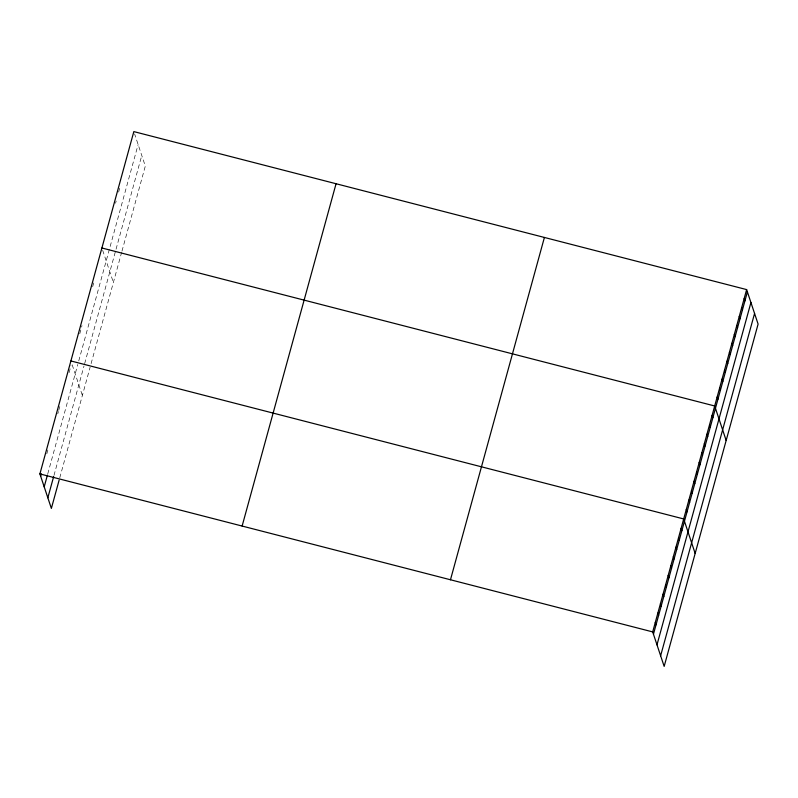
<?xml version="1.0" encoding="UTF-8"?>
<svg xmlns="http://www.w3.org/2000/svg" width="798" height="798" viewBox="0 0 798 798"><rect width="100%" height="100%" fill="white"/><g stroke="black" fill="none" stroke-linecap="round" stroke-linejoin="round"><path stroke-width="0.6" stroke-dasharray="3.99 2.99" d="M46.803 453.853L48.089 449.154M57.775 413.853L58.424 411.499M58.743 410.322L60.359 404.436M69.077 372.666L71.022 365.604M79.74 333.833L81.995 325.594M92.658 286.761L93.945 282.063M115.56 203.281L116.179 201.046M118.633 192.099L119.86 187.62M47.75 473.892L77.785 364.457M78.753 360.925L138.134 144.528M53.975 475.428L84.009 365.993M84.648 363.639L141.775 155.47M59.77 477.812L90.124 367.2M91.092 363.669L121.665 252.258M121.974 251.141L145.306 166.094L134.603 133.904M102.663 250.283L113.376 282.472M72.169 364.766L82.374 395.439"/><path stroke-width="1.2" d="M59.122 480.167L51.371 508.406L39.9 473.912L133.835 131.6L746.629 289.594L758.1 324.088L664.165 666.4L652.694 631.906L746.629 289.594M40.668 476.216L41.306 473.862M44.199 486.84L47.431 475.069M47.84 497.782L53.656 476.596M242.123 526.052L336.058 183.739M450.471 579.777L544.406 237.455M653.452 634.211L747.397 291.898M656.983 644.834L750.928 302.512M660.624 655.776L754.569 313.464M101.895 247.988L714.689 405.983L726.16 440.466M70.902 360.955L683.687 518.949L695.158 553.433M39.9 473.912L652.694 631.906M744.175 298.552L744.933 300.846M741.711 307.499L742.479 309.804M739.257 316.457L740.025 318.751M736.803 325.404L737.561 327.709M734.34 334.362L735.108 336.656M731.886 343.31L732.654 345.614M729.432 352.267L730.19 354.561M726.978 361.215L727.736 363.519M724.514 370.172L725.282 372.466M722.06 379.13L722.828 381.424M719.606 388.077L720.365 390.372M717.143 397.035L717.911 399.329M712.105 415.399L712.873 417.693M709.522 424.815L710.29 427.11M706.938 434.222L707.706 436.526M704.355 443.638L705.123 445.932M701.771 453.055L702.539 455.349M699.188 462.461L699.956 464.765M696.604 471.877L697.372 474.172M694.021 481.294L694.789 483.588M691.437 490.71L692.205 493.004M688.854 500.117L689.622 502.421M686.27 509.533L687.038 511.827M681.103 528.356L681.871 530.66M678.519 537.772L679.288 540.076M675.936 547.189L676.704 549.483M673.352 556.605L674.12 558.899M670.769 566.011L671.537 568.316M668.185 575.428L668.953 577.722M665.602 584.844L666.37 587.138M663.018 594.261L663.786 596.555M660.435 603.667L661.203 605.971M657.851 613.083L658.619 615.378M655.278 622.5L656.036 624.794"/></g></svg>
